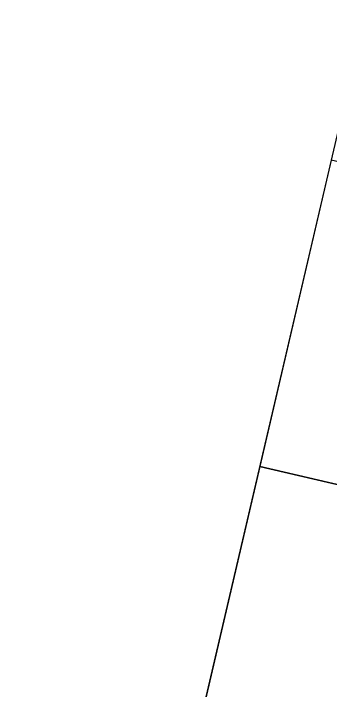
# Model space of a CAD drawing. Header units: millimetres. Extents: x 474016 to 477875, y 2288607 to 2292200.
# Drawn here: x 474016 to 474041.1, y 2288889.9 to 2288943.7 of the extents above; entities that cross this region are included whole.
import ezdxf

# ---------------------------------------------------------------- set-up
doc = ezdxf.new("R2010")
doc.units = ezdxf.units.MM
doc.header["$LTSCALE"] = 50
for name, color, linetype in [('CVL_LOTIF', 1, 'Continuous'), ('POLIG. FISICO-TOPOGRAF', 194, 'Continuous'), ('POLIGONALGRAL', 7, 'Continuous')]:
    doc.layers.add(name, color=color, linetype=linetype)
doc.layers.add('MANZANAS', color=4, linetype='Continuous', lineweight=15)

msp = doc.modelspace()

# ---------------------------------------------------------------- linework, layer by layer
msp.add_lwpolyline([(474015.964, 2288823.713), (474235.189, 2289764.407)])
at = {"layer": 'CVL_LOTIF'}
for points in [[(474065.55, 2288926.336), (474041.202, 2288932.01), (474035.528, 2288907.663), (474059.875, 2288901.989)], [(474157.266, 2288879.292), (474035.528, 2288907.663), (474015.964, 2288823.713), (474140.516, 2288807.417)]]:
    msp.add_lwpolyline(points, close=True, dxfattribs=at)
at = {"layer": 'MANZANAS', "color": 4}
msp.add_line((474035.528, 2288907.663), (474157.266, 2288879.292), dxfattribs=at)
at = {"layer": 'MANZANAS'}
msp.add_lwpolyline([(474015.964, 2288823.713), (474235.189, 2289764.407), (474345.027, 2290122.777)], dxfattribs=at)
at = {"layer": 'POLIG. FISICO-TOPOGRAF'}
msp.add_lwpolyline([(474142.508, 2288807.157), (474015.964, 2288823.713), (474235.189, 2289764.407), (474514.9, 2290677.025), (474993.885, 2291112.494), (475533.744, 2290888.924), (474404.538, 2289616.523), (474693.544, 2289380.89), (474519.469, 2288757.839), (474392.255, 2288774.482)], dxfattribs=at)
at = {"layer": 'POLIGONALGRAL', "color": 3}
msp.add_lwpolyline([(474015.964, 2288823.713), (474235.189, 2289764.407), (474345.027, 2290122.777), (474674.083, 2289920.248), (474404.538, 2289616.523), (474693.544, 2289380.89), (474519.469, 2288757.839)], close=True, dxfattribs=at)

doc.saveas('drawing.dxf')
